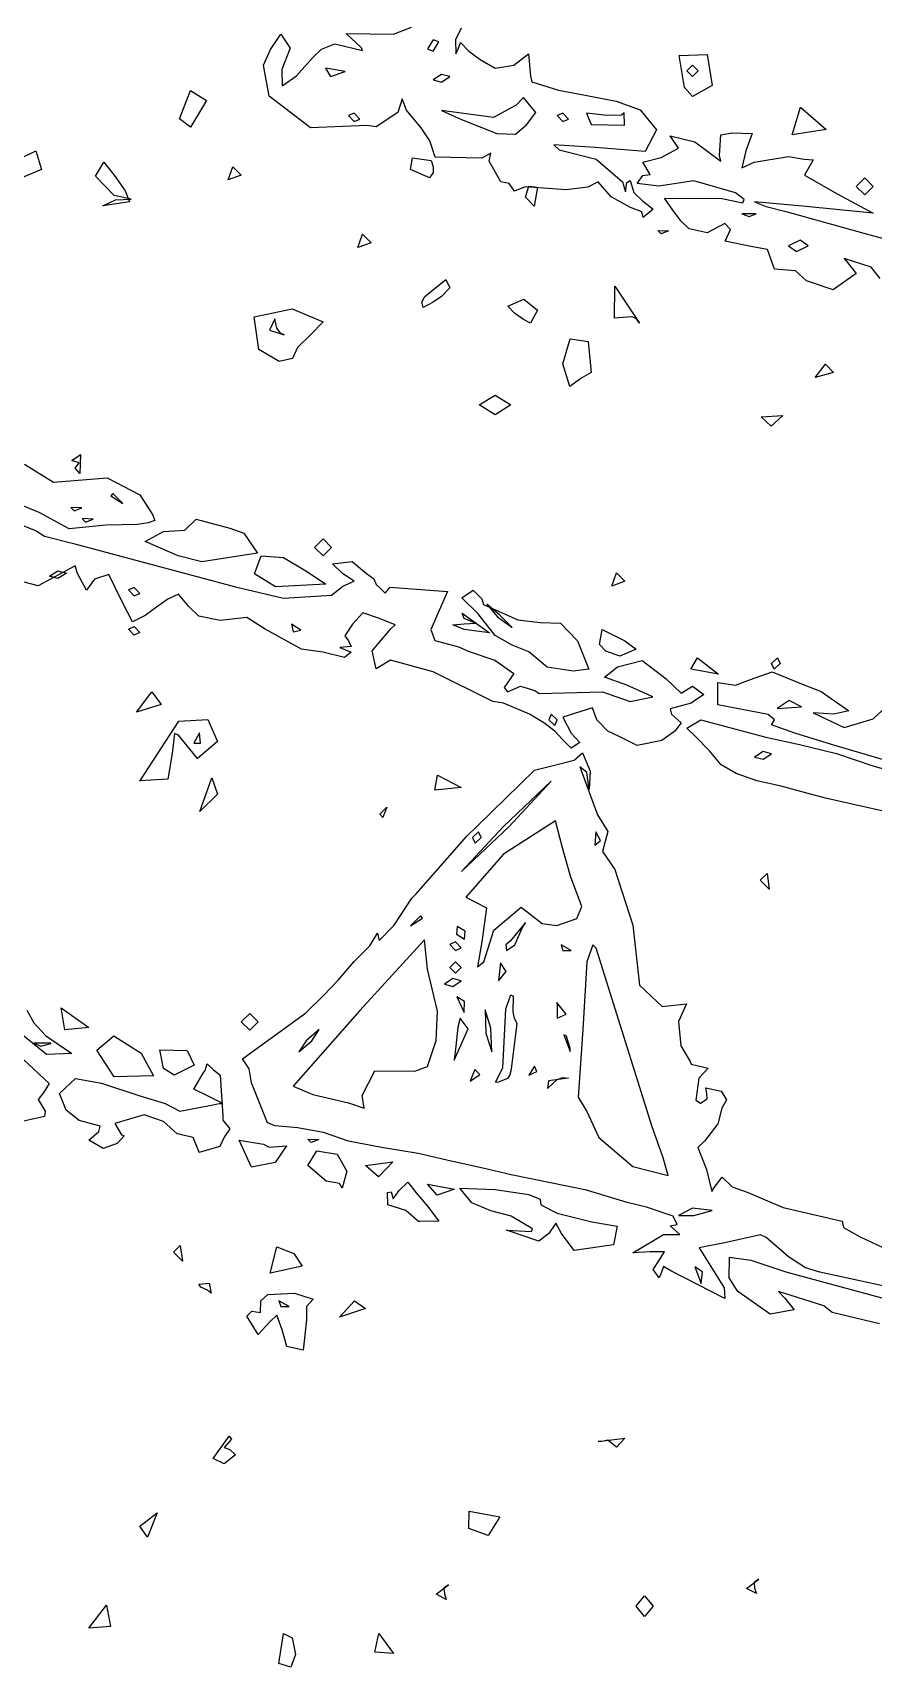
# Model space of a CAD drawing. Extents: x 0.2 to 67.3, y 0 to 43.3.
# Drawn here: x 36.41 to 41.3, y 12.11 to 21.62 of the extents above; entities that cross this region are included whole.
import ezdxf

# ---------------------------------------------------------------- set-up
doc = ezdxf.new("R2010")
doc.units = 0

msp = doc.modelspace()

# ---------------------------------------------------------------- linework, layer by layer
at = {"layer": 'Image'}
for p, q in [((37.79506, 21.518678), (37.854328, 21.608713)), ((37.854328, 21.608713), (37.909185, 21.52688)), ((38.324128, 21.529976), (38.234942, 21.613002)), ((38.234942, 21.613002), (38.510839, 21.608769)), ((38.510839, 21.608769), (38.615275, 21.649779)), ((38.904499, 21.643535), (38.871696, 21.575987)), ((37.754055, 21.428482), (37.79506, 21.518678)), ((37.909185, 21.52688), (37.861467, 21.403532)), ((38.042725, 21.475419), (38.092245, 21.520927)), ((38.092245, 21.520927), (38.169371, 21.552413)), ((38.169371, 21.552413), (38.330425, 21.514101)), ((38.330425, 21.514101), (38.324128, 21.529976)), ((38.740365, 21.57596), (38.707559, 21.522885)), ((38.707559, 21.522885), (38.740365, 21.51045)), ((38.773168, 21.563525), (38.740365, 21.57596)), ((38.740365, 21.51045), (38.773168, 21.563525)), ((38.773168, 21.563525), (38.773168, 21.563525)), ((38.871696, 21.575987), (38.873548, 21.493966)), ((38.873548, 21.493966), (38.88802, 21.526775)), ((38.88802, 21.526775), (38.898974, 21.559583)), ((38.898974, 21.559583), (38.949086, 21.51037)), ((38.949086, 21.51037), (39.014189, 21.461158)), ((39.209169, 21.428376), (39.295005, 21.493966)), ((39.295005, 21.493966), (39.306276, 21.365379)), ((40.170912, 21.484785), (40.334639, 21.490351)), ((40.202381, 21.297699), (40.170912, 21.484785)), ((40.334639, 21.490351), (40.362933, 21.310319)), ((37.787327, 21.249101), (37.754055, 21.428482)), ((37.861467, 21.403532), (37.862261, 21.308494)), ((37.945436, 21.366226), (38.042725, 21.475419)), ((38.22977, 21.392208), (38.115459, 21.410199)), ((38.115459, 21.410199), (38.143928, 21.362945)), ((38.143928, 21.362945), (38.22977, 21.392313)), ((38.22977, 21.392313), (38.22977, 21.392208)), ((39.014189, 21.461158), (39.101248, 21.411972)), ((39.101248, 21.411972), (39.209169, 21.428376)), ((40.249377, 21.428932), (40.216574, 21.396123)), ((40.216574, 21.396123), (40.249377, 21.363315)), ((40.28218, 21.396123), (40.249377, 21.428932)), ((40.249377, 21.363315), (40.28218, 21.396123)), ((40.28218, 21.396123), (40.28218, 21.396123)), ((37.862261, 21.308494), (37.945436, 21.366226)), ((38.789572, 21.374772), (38.740365, 21.342995)), ((38.740365, 21.342995), (38.789572, 21.330031)), ((38.838779, 21.361807), (38.789572, 21.374772)), ((38.789572, 21.330031), (38.838779, 21.361807)), ((38.838779, 21.361807), (38.838779, 21.361807)), ((39.306276, 21.365379), (39.314478, 21.330745)), ((39.314478, 21.330745), (39.468857, 21.283226)), ((40.249377, 21.245761), (40.202381, 21.297699)), ((40.362933, 21.310319), (40.249377, 21.245761)), ((37.265463, 21.115507), (37.329764, 21.281109)), ((37.329764, 21.281109), (37.422239, 21.222134)), ((37.422239, 21.222134), (37.329764, 21.067882)), ((38.027964, 21.063172), (37.787327, 21.249101)), ((38.561424, 21.231791), (38.534781, 21.153633)), ((38.585766, 21.165857), (38.561424, 21.231791)), ((39.266141, 21.240893), (39.223911, 21.19504)), ((39.338259, 21.152839), (39.266141, 21.240893)), ((39.468857, 21.283226), (39.624561, 21.254439)), ((39.624561, 21.254439), (39.804523, 21.218297)), ((39.804523, 21.218297), (39.944061, 21.169164)), ((40.249377, 21.245761), (40.249377, 21.245761)), ((37.329764, 21.067882), (37.265463, 21.115507)), ((37.265463, 21.115507), (37.265463, 21.115507)), ((38.281099, 21.149611), (38.248296, 21.135059)), ((38.248296, 21.135059), (38.281099, 21.10032)), ((38.313902, 21.114872), (38.281099, 21.149611)), ((38.281099, 21.10032), (38.313902, 21.114872)), ((38.313902, 21.114872), (38.313902, 21.114872)), ((38.534781, 21.153633), (38.409046, 21.069522)), ((38.672126, 21.063781), (38.585766, 21.165857)), ((39.092596, 21.124979), (38.78863, 21.164481)), ((38.78863, 21.164481), (38.904769, 21.11294)), ((38.904769, 21.11294), (39.111342, 21.031369)), ((39.223911, 21.19504), (39.092596, 21.124979)), ((39.284104, 21.08201), (39.338259, 21.152839)), ((39.494871, 21.149611), (39.462065, 21.135059)), ((39.462065, 21.135059), (39.494871, 21.10032)), ((39.527676, 21.114872), (39.494871, 21.149611)), ((39.494871, 21.10032), (39.527676, 21.114872)), ((39.527676, 21.114872), (39.527676, 21.114872)), ((39.752582, 21.135615), (39.631721, 21.149638)), ((39.631721, 21.149638), (39.658888, 21.082645)), ((39.83618, 21.138261), (39.752582, 21.135615)), ((39.85224, 21.151755), (39.83618, 21.138261)), ((39.853299, 21.081084), (39.85224, 21.151755)), ((39.944061, 21.169164), (40.039462, 21.053012)), ((40.828927, 21.024067), (40.876322, 21.183769)), ((40.876322, 21.183769), (41.025801, 21.053938)), ((38.35728, 21.077195), (38.027964, 21.063172)), ((38.409046, 21.069522), (38.35728, 21.077195)), ((38.721735, 20.988189), (38.672126, 21.063781)), ((39.111342, 21.031369), (39.220588, 21.026607)), ((39.220588, 21.02658), (39.284104, 21.08201)), ((39.220588, 21.026607), (39.220588, 21.02658)), ((39.658888, 21.082645), (39.853293, 21.08)), ((39.853293, 21.08), (39.853299, 21.081084)), ((40.039462, 21.053012), (39.973006, 20.926317)), ((40.167073, 20.945988), (40.118056, 21.017426)), ((40.118056, 21.017426), (40.262161, 20.983242)), ((40.405097, 20.903867), (40.413299, 21.022956)), ((40.413299, 21.022956), (40.478905, 21.035391)), ((40.478905, 21.035391), (40.594999, 21.030364)), ((40.594999, 21.030364), (40.558346, 20.931172)), ((41.025801, 21.053938), (40.828927, 21.024067)), ((40.828927, 21.024067), (40.828927, 21.024067)), ((36.253131, 20.842616), (36.43151, 20.929981)), ((36.43151, 20.929981), (36.462929, 20.821681)), ((38.752112, 20.893416), (38.721735, 20.988189)), ((39.075361, 20.915773), (39.023683, 20.887066)), ((39.067133, 20.870053), (39.075361, 20.915773)), ((39.682418, 20.949719), (39.442647, 20.964271)), ((39.442647, 20.964271), (39.472799, 20.93641)), ((39.472799, 20.93641), (39.687717, 20.882277)), ((39.973006, 20.926317), (39.682418, 20.949719)), ((40.066735, 20.891537), (40.167073, 20.945988)), ((40.262161, 20.983242), (40.413299, 20.869947)), ((40.558346, 20.931172), (40.535698, 20.831318)), ((36.462929, 20.821681), (36.344375, 20.772157)), ((36.777833, 20.783799), (36.827038, 20.865211)), ((36.827038, 20.865211), (36.886902, 20.788509)), ((37.548463, 20.76123), (37.5758, 20.837774)), ((37.5758, 20.837774), (37.625007, 20.788561)), ((38.609467, 20.82092), (38.619866, 20.889288)), ((38.609467, 20.820867), (38.609467, 20.82092)), ((38.719777, 20.772554), (38.609467, 20.820867)), ((38.619866, 20.889288), (38.730175, 20.874207)), ((38.730175, 20.874207), (38.740362, 20.838171)), ((38.740362, 20.838171), (38.740362, 20.80486)), ((39.023683, 20.887066), (38.752112, 20.893416)), ((39.134464, 20.749244), (39.067133, 20.870053)), ((39.687717, 20.882277), (39.841157, 20.750409)), ((39.960722, 20.864761), (40.066735, 20.891537)), ((40.00324, 20.792477), (39.960722, 20.864761)), ((40.413299, 20.869947), (40.405097, 20.903867)), ((40.535698, 20.831318), (40.608249, 20.864894)), ((40.608249, 20.864894), (40.806962, 20.897649)), ((40.806962, 20.897649), (40.897174, 20.882303)), ((40.897174, 20.882303), (40.949659, 20.877541)), ((40.949659, 20.877541), (40.900452, 20.789514)), ((36.886902, 20.669975), (36.777833, 20.783799)), ((36.886902, 20.788509), (36.949873, 20.697757)), ((37.625007, 20.788561), (37.548463, 20.76123)), ((37.548463, 20.76123), (37.548463, 20.76123)), ((38.740362, 20.80486), (38.719777, 20.772554)), ((39.183462, 20.739984), (39.134464, 20.749244)), ((39.213505, 20.695905), (39.183462, 20.739984)), ((39.27813, 20.660397), (39.298053, 20.724982)), ((39.298053, 20.724982), (39.34726, 20.718897)), ((39.700311, 20.749033), (39.639558, 20.718923)), ((39.776027, 20.663017), (39.700311, 20.749033)), ((39.841157, 20.750409), (39.858355, 20.691962)), ((39.858355, 20.691962), (39.867642, 20.746916)), ((39.867642, 20.746916), (39.885739, 20.757764)), ((39.885739, 20.757764), (39.908229, 20.687067)), ((39.927051, 20.740143), (39.960166, 20.787186)), ((40.052448, 20.725062), (39.927051, 20.740143)), ((39.960166, 20.787186), (40.00324, 20.792477)), ((40.257476, 20.756124), (40.052448, 20.725062)), ((40.498553, 20.686776), (40.257476, 20.756124)), ((40.900452, 20.789514), (41.094, 20.677807)), ((41.200711, 20.723395), (41.249918, 20.772607)), ((41.249918, 20.772607), (41.299126, 20.723395)), ((36.974797, 20.634124), (36.819479, 20.61137)), ((36.819489, 20.611317), (36.893168, 20.645105)), ((36.985317, 20.649073), (36.886902, 20.669975)), ((36.893168, 20.645105), (36.985317, 20.649073)), ((36.949873, 20.697757), (36.974797, 20.634124)), ((39.275886, 20.719982), (39.213505, 20.695905)), ((39.513611, 20.703048), (39.275886, 20.719982)), ((39.327337, 20.608619), (39.27813, 20.660503)), ((39.27813, 20.660503), (39.27813, 20.660397)), ((39.34726, 20.718897), (39.327337, 20.608619)), ((39.639558, 20.718923), (39.513611, 20.703048)), ((39.888525, 20.600311), (39.776027, 20.663017)), ((39.908229, 20.687067), (39.9552, 20.641189)), ((39.9552, 20.641189), (40.019779, 20.591976)), ((40.13446, 20.58605), (40.085253, 20.655185)), ((40.085253, 20.655185), (40.418699, 20.652539)), ((40.418699, 20.652539), (40.540635, 20.627933)), ((40.548308, 20.647512), (40.498553, 20.686776)), ((40.540635, 20.627933), (40.548308, 20.647512)), ((40.888972, 20.608195), (40.610133, 20.633066)), ((40.610133, 20.633066), (40.676186, 20.605946)), ((41.094, 20.677807), (41.29903, 20.568005)), ((41.249918, 20.674209), (41.200711, 20.723395)), ((41.200711, 20.723395), (41.200711, 20.723395)), ((41.299126, 20.723395), (41.249918, 20.674209)), ((36.819479, 20.61137), (36.819489, 20.611317)), ((39.954136, 20.576234), (39.888525, 20.600311)), ((39.954166, 20.576287), (39.954136, 20.576234)), ((39.962368, 20.543267), (39.954166, 20.576287)), ((40.019779, 20.591976), (39.962368, 20.543267)), ((40.183667, 20.521491), (40.13446, 20.58605)), ((40.618428, 20.563825), (40.536417, 20.563825)), ((40.536417, 20.563825), (40.577423, 20.547421)), ((40.577423, 20.547421), (40.618428, 20.563825)), ((40.618428, 20.563825), (40.618428, 20.563825)), ((40.676186, 20.605946), (40.799204, 20.576181)), ((40.799204, 20.576181), (41.279835, 20.441931)), ((41.29903, 20.568005), (40.888972, 20.608195)), ((38.302969, 20.368218), (38.330306, 20.444762)), ((38.330306, 20.444762), (38.379513, 20.39555)), ((40.046399, 20.466934), (40.109275, 20.464289)), ((40.046402, 20.466934), (40.046399, 20.466934)), ((40.066219, 20.447091), (40.046402, 20.466934)), ((40.109275, 20.464289), (40.066219, 20.447091)), ((40.230192, 20.475798), (40.183667, 20.521491)), ((40.333988, 20.453838), (40.230192, 20.475798)), ((40.367539, 20.470242), (40.333988, 20.453838)), ((40.435969, 20.507627), (40.367539, 20.470242)), ((40.47002, 20.472808), (40.435969, 20.507627)), ((40.438134, 20.405621), (40.47002, 20.472808)), ((41.279835, 20.441931), (41.382684, 20.414256)), ((38.379513, 20.39555), (38.302969, 20.368218)), ((38.302969, 20.368218), (38.302969, 20.368218)), ((40.587461, 20.374807), (40.438134, 20.405621)), ((40.683938, 20.355757), (40.587461, 20.374807)), ((40.724943, 20.241351), (40.683938, 20.355757)), ((40.8746, 20.410896), (40.807057, 20.378087)), ((40.807057, 20.378087), (40.854327, 20.345279)), ((40.854327, 20.345279), (40.92187, 20.378087)), ((40.92187, 20.378087), (40.8746, 20.410896)), ((40.92187, 20.378087), (40.92187, 20.378087)), ((41.286711, 20.253045), (41.130422, 20.304824)), ((41.130422, 20.304824), (41.143202, 20.291331)), ((41.143202, 20.291331), (41.200611, 20.216295)), ((41.34002, 20.187773), (41.286711, 20.253045)), ((38.693092, 20.083395), (38.814178, 20.181264)), ((38.814178, 20.181264), (38.838784, 20.13311)), ((40.847961, 20.233149), (40.724943, 20.241351)), ((40.911763, 20.174491), (40.847961, 20.233149)), ((41.067584, 20.120939), (40.911763, 20.174491)), ((41.200611, 20.216295), (41.067584, 20.120939)), ((38.674756, 20.051089), (38.693092, 20.083395)), ((38.789577, 20.083898), (38.74037, 20.051089)), ((38.838784, 20.13311), (38.789577, 20.083898)), ((39.175024, 20.02643), (39.267972, 20.067441)), ((39.267972, 20.067441), (39.347249, 20.004576)), ((39.796006, 19.956501), (39.796535, 20.1429)), ((39.796535, 20.1429), (39.940272, 19.927661)), ((37.699813, 19.964756), (37.921245, 20.012037)), ((37.727372, 19.774653), (37.699813, 19.964756)), ((37.921245, 20.012037), (38.100674, 19.93626)), ((38.674759, 20.051089), (38.674756, 20.051089)), ((38.682961, 20.018784), (38.674759, 20.051089)), ((38.74037, 20.051089), (38.682961, 20.018784)), ((39.213299, 19.985446), (39.175024, 20.02643)), ((39.265239, 19.949886), (39.213299, 19.985446)), ((39.347249, 20.004576), (39.306244, 19.928032)), ((39.896352, 19.964835), (39.796133, 19.956369)), ((39.920958, 19.95531), (39.896352, 19.964835)), ((37.820835, 19.95277), (37.789059, 19.887154)), ((37.789059, 19.887154), (37.874204, 19.859425)), ((37.831657, 19.898187), (37.820835, 19.95277)), ((37.854146, 19.870432), (37.831657, 19.898187)), ((37.874175, 19.85932), (37.854146, 19.870432)), ((38.100674, 19.93626), (38.026864, 19.860166)), ((39.306244, 19.928032), (39.265239, 19.949992)), ((39.265239, 19.949992), (39.265239, 19.949886)), ((39.796133, 19.956369), (39.796006, 19.956501)), ((39.940272, 19.927661), (39.920958, 19.95531)), ((37.727372, 19.774547), (37.727372, 19.774653)), ((37.84487, 19.704512), (37.727372, 19.774547)), ((37.874204, 19.859425), (37.874175, 19.85932)), ((37.953053, 19.786348), (37.922933, 19.723033)), ((38.026864, 19.860166), (37.953053, 19.786348)), ((39.494871, 19.691362), (39.53717, 19.836744)), ((39.53717, 19.836744), (39.642907, 19.821193)), ((39.642907, 19.821193), (39.658677, 19.64125)), ((37.922933, 19.723033), (37.84487, 19.704512)), ((39.494884, 19.691362), (39.494871, 19.691362)), ((39.535131, 19.560036), (39.494884, 19.691362)), ((40.961036, 19.61286), (41.022221, 19.690304)), ((41.022221, 19.690304), (41.069491, 19.641091)), ((39.605958, 19.6104), (39.535131, 19.560036)), ((39.658677, 19.64125), (39.605958, 19.6104)), ((41.069491, 19.641091), (40.961036, 19.61286)), ((40.961036, 19.61286), (40.961036, 19.61286)), ((39.009046, 19.45247), (39.101213, 19.509885)), ((39.101213, 19.509885), (39.193384, 19.45247)), ((39.101213, 19.395056), (39.009046, 19.45247)), ((39.009046, 19.45247), (39.009046, 19.45247)), ((39.193384, 19.45247), (39.101213, 19.395056)), ((40.648828, 19.383493), (40.774251, 19.39196)), ((40.706237, 19.329254), (40.648828, 19.383573)), ((40.648828, 19.383573), (40.648828, 19.383493)), ((40.774251, 19.39196), (40.706237, 19.329254)), ((36.364303, 19.108036), (36.533918, 19.004015)), ((36.640869, 19.12997), (36.690077, 19.16471)), ((36.681877, 19.115947), (36.640869, 19.12997)), ((36.659202, 19.08507), (36.681877, 19.115947)), ((36.690077, 19.16471), (36.687404, 19.0534)), ((36.533918, 19.004015), (36.844929, 19.028502)), ((36.659216, 19.085123), (36.659202, 19.08507)), ((36.687404, 19.0534), (36.659216, 19.085123)), ((36.844929, 19.028502), (37.034527, 18.929522)), ((36.8787, 18.936983), (36.866318, 18.924548)), ((36.866318, 18.924548), (36.936112, 18.879516)), ((36.93611, 18.879569), (36.8787, 18.936983)), ((37.034527, 18.929522), (37.108335, 18.814666)), ((36.449835, 18.826123), (36.318618, 18.881077)), ((36.624476, 18.731217), (36.449835, 18.826123)), ((36.697593, 18.854142), (36.634715, 18.856788)), ((36.634715, 18.856788), (36.654532, 18.836944)), ((36.654532, 18.836944), (36.697588, 18.854142)), ((36.697588, 18.854142), (36.697593, 18.854142)), ((36.936112, 18.879516), (36.93611, 18.879569)), ((36.32184, 18.764502), (36.431894, 18.720052)), ((36.838314, 18.753971), (36.624476, 18.731217)), ((36.763202, 18.788526), (36.700326, 18.791171)), ((36.700326, 18.791171), (36.720144, 18.771328)), ((36.720144, 18.771328), (36.763199, 18.788526)), ((36.763199, 18.788526), (36.763202, 18.788526)), ((37.022649, 18.757675), (36.838314, 18.753971)), ((37.083974, 18.7672), (37.022649, 18.757675)), ((37.123045, 18.779636), (37.083974, 18.7672)), ((37.108335, 18.814666), (37.123045, 18.779636)), ((37.296961, 18.723306), (37.36257, 18.788208)), ((37.36257, 18.788208), (37.559398, 18.7368)), ((37.559398, 18.7368), (37.639472, 18.706214)), ((36.431894, 18.720052), (36.481834, 18.689572)), ((36.481834, 18.689572), (36.650622, 18.646101)), ((36.650622, 18.646101), (37.592212, 18.395593)), ((37.06733, 18.65851), (37.173943, 18.717221)), ((37.258639, 18.574425), (37.06733, 18.65851)), ((37.173943, 18.717221), (37.296961, 18.723306)), ((37.639472, 18.706214), (37.719101, 18.590644)), ((38.051467, 18.624246), (38.100674, 18.673459)), ((38.100674, 18.673459), (38.149881, 18.624246)), ((37.395375, 18.540929), (37.258639, 18.574425)), ((37.719101, 18.590644), (37.395375, 18.540982)), ((37.395375, 18.540982), (37.395375, 18.540929)), ((37.70237, 18.471109), (37.74154, 18.575774)), ((37.74154, 18.575774), (37.871463, 18.56572)), ((37.871463, 18.56572), (38.010462, 18.481609)), ((38.100674, 18.57506), (38.051467, 18.624246)), ((38.051467, 18.624246), (38.051467, 18.624246)), ((38.149881, 18.624246), (38.100674, 18.57506)), ((38.155686, 18.527858), (38.270701, 18.542146)), ((38.270701, 18.542146), (38.352483, 18.47309)), ((36.659623, 18.517143), (36.44403, 18.400091)), ((36.509649, 18.455918), (36.558857, 18.487695)), ((36.558857, 18.442954), (36.509649, 18.455918)), ((36.509649, 18.455918), (36.509649, 18.455918)), ((36.558857, 18.487695), (36.608064, 18.47473)), ((36.608064, 18.47473), (36.558857, 18.442954)), ((36.672217, 18.472481), (36.659623, 18.517143)), ((36.724811, 18.374982), (36.672217, 18.472481)), ((36.854816, 18.467084), (36.772081, 18.439885)), ((36.928627, 18.315901), (36.854816, 18.467084)), ((37.823291, 18.395514), (37.70237, 18.471109)), ((38.010462, 18.481609), (38.117076, 18.410013)), ((38.213096, 18.473169), (38.155686, 18.527858)), ((38.281109, 18.427026), (38.213096, 18.473169)), ((38.352483, 18.47309), (38.395928, 18.440282)), ((39.779178, 18.399403), (39.806515, 18.475947)), ((39.806515, 18.475947), (39.855722, 18.426735)), ((36.44403, 18.400091), (36.318734, 18.432714)), ((36.772081, 18.439885), (36.724811, 18.374982)), ((37.001718, 18.39136), (36.968915, 18.376808)), ((36.968915, 18.376808), (37.001718, 18.342068)), ((37.034524, 18.35662), (37.001718, 18.39136)), ((37.001718, 18.342068), (37.034524, 18.35662)), ((37.034524, 18.35662), (37.034524, 18.35662)), ((37.260046, 18.352757), (37.198542, 18.322701)), ((37.317456, 18.282008), (37.260046, 18.352757)), ((37.592212, 18.395593), (37.871051, 18.329368)), ((38.117076, 18.410013), (37.823291, 18.395461)), ((37.823291, 18.395461), (37.823291, 18.395514)), ((38.149892, 18.345772), (38.215501, 18.398054)), ((38.215501, 18.398054), (38.281109, 18.427026)), ((38.395928, 18.440282), (38.4104, 18.407473)), ((38.4104, 18.407473), (38.436938, 18.382867)), ((38.436938, 18.382867), (38.461544, 18.358261)), ((38.461544, 18.358261), (38.490876, 18.392762)), ((38.490876, 18.392762), (38.823518, 18.368156)), ((38.823518, 18.368156), (38.727972, 18.145854)), ((38.90801, 18.331082), (38.973507, 18.375723)), ((38.973507, 18.375723), (39.023087, 18.324817)), ((39.855722, 18.426735), (39.779178, 18.399403)), ((39.779178, 18.399403), (39.779178, 18.399403)), ((36.993514, 18.190489), (36.928627, 18.315901)), ((37.13293, 18.276558), (37.067324, 18.227557)), ((37.198542, 18.322701), (37.13293, 18.276558)), ((37.378966, 18.223853), (37.317456, 18.282008)), ((37.871051, 18.329368), (38.149892, 18.345772)), ((39.003008, 18.237823), (38.90801, 18.331082)), ((39.023087, 18.324817), (39.033512, 18.292433)), ((39.033512, 18.292433), (39.232423, 18.203374)), ((39.125817, 18.231208), (39.052006, 18.293703)), ((39.052006, 18.293703), (39.114501, 18.219884)), ((36.968915, 18.148685), (37.001718, 18.163237)), ((37.067324, 18.227557), (36.993514, 18.190489)), ((37.001718, 18.163237), (37.034524, 18.128497)), ((37.501984, 18.199246), (37.378966, 18.223853)), ((37.657807, 18.215651), (37.501984, 18.199246)), ((37.764421, 18.149267), (37.657807, 18.215651)), ((37.970806, 18.143155), (37.917019, 18.178133)), ((37.917019, 18.178133), (37.927153, 18.132254)), ((38.271595, 18.178239), (38.227518, 18.109368)), ((38.331441, 18.243855), (38.271595, 18.178239)), ((38.42872, 18.211047), (38.331441, 18.243855)), ((38.520869, 18.174376), (38.42872, 18.211047)), ((38.494329, 18.149505), (38.520869, 18.174376)), ((38.85518, 18.174243), (38.920789, 18.178741)), ((38.920789, 18.146039), (38.85518, 18.174243)), ((38.920789, 18.211444), (38.910232, 18.24195)), ((38.910232, 18.24195), (39.068397, 18.127095)), ((38.9864, 18.183239), (38.920789, 18.211444)), ((38.920789, 18.178741), (38.9864, 18.183239)), ((39.101213, 18.111087), (39.003008, 18.237823)), ((39.114501, 18.219884), (39.199628, 18.157389)), ((39.199628, 18.157389), (39.125817, 18.231208)), ((39.199628, 18.157389), (39.199628, 18.157389)), ((39.232423, 18.203374), (39.362862, 18.187764)), ((39.362862, 18.187764), (39.480893, 18.182736)), ((39.480893, 18.182736), (39.579183, 18.080502)), ((37.001718, 18.113945), (36.968915, 18.148711)), ((36.968915, 18.148711), (36.968915, 18.148685)), ((37.034524, 18.128497), (37.001718, 18.113945)), ((37.975093, 18.031898), (37.764421, 18.149267)), ((37.927153, 18.132254), (37.970804, 18.143102)), ((37.970804, 18.143102), (37.970806, 18.143155)), ((38.227518, 18.109368), (38.248288, 18.07984)), ((38.248288, 18.07984), (38.264692, 18.047984)), ((38.385638, 18.022187), (38.494329, 18.149505)), ((38.727972, 18.145854), (38.750726, 18.082883)), ((38.750726, 18.082883), (38.888208, 18.046688)), ((38.920776, 18.14588), (38.920789, 18.146039)), ((39.068397, 18.127095), (38.920776, 18.14588)), ((39.199628, 18.054678), (39.101213, 18.111087)), ((39.579183, 18.080502), (39.645164, 17.916487)), ((39.707913, 18.059705), (39.724502, 18.146171)), ((39.724502, 18.146171), (39.790108, 18.113363)), ((39.790108, 18.113363), (39.855719, 18.080581)), ((39.855719, 18.080581), (39.921328, 18.032691)), ((38.100047, 18.015229), (37.975093, 18.031898)), ((38.225624, 17.983717), (38.100047, 18.015229)), ((38.264692, 18.047984), (38.199083, 18.042428)), ((38.199083, 18.042428), (38.264692, 18.014224)), ((38.264692, 18.014224), (38.225624, 17.983717)), ((38.41048, 17.918358), (38.385638, 18.022187)), ((38.492001, 17.967286), (38.41048, 17.918358)), ((38.740034, 17.900188), (38.492001, 17.967286)), ((38.888208, 18.046688), (38.950954, 18.018192)), ((38.950954, 18.018192), (39.099404, 17.968768)), ((39.099404, 17.968768), (39.209137, 17.890663)), ((39.298042, 18.01597), (39.199628, 18.054678)), ((39.404658, 17.927996), (39.298042, 18.01597)), ((39.743912, 18.019727), (39.707913, 18.059705)), ((39.82611, 17.991681), (39.743909, 18.019727)), ((39.743909, 18.019727), (39.743912, 18.019727)), ((39.921328, 18.032691), (39.82611, 17.991681)), ((40.239873, 17.916619), (40.277052, 17.981706)), ((40.277052, 17.981706), (40.399263, 17.887462)), ((40.708642, 17.949295), (40.743382, 17.982103)), ((40.743382, 17.982103), (40.757855, 17.949295)), ((39.087254, 17.727363), (38.740034, 17.900188)), ((39.209137, 17.890663), (39.152839, 17.809357)), ((39.554949, 17.904845), (39.404648, 17.928128)), ((39.404648, 17.928128), (39.404658, 17.927996)), ((39.645164, 17.916487), (39.554949, 17.904845)), ((39.737734, 17.869996), (39.813317, 17.929689)), ((39.813317, 17.929689), (39.956809, 17.966863)), ((39.956809, 17.966863), (40.096228, 17.859072)), ((40.399263, 17.887462), (40.239873, 17.916619)), ((40.239873, 17.916619), (40.239873, 17.916619)), ((40.585971, 17.855394), (40.712069, 17.900664)), ((40.723115, 17.916487), (40.708642, 17.949295)), ((40.708642, 17.949295), (40.708642, 17.949295)), ((40.712069, 17.900664), (40.882511, 17.83137)), ((40.757855, 17.949295), (40.723115, 17.916487)), ((37.015117, 17.66553), (37.10435, 17.784354)), ((37.10435, 17.784354), (37.159822, 17.710879)), ((39.152839, 17.809357), (39.173106, 17.784751)), ((39.173106, 17.784751), (39.248851, 17.817056)), ((39.248851, 17.817056), (39.331366, 17.79245)), ((39.331366, 17.79245), (39.356872, 17.774458)), ((39.356872, 17.774458), (39.724534, 17.78319)), ((39.724534, 17.78319), (39.887022, 17.728209)), ((39.86639, 17.823459), (39.737734, 17.869996)), ((40.018144, 17.754668), (39.86639, 17.823459)), ((40.096228, 17.859072), (40.183797, 17.776628)), ((40.183797, 17.776628), (40.249406, 17.817241)), ((40.249406, 17.817241), (40.315017, 17.768029)), ((40.396412, 17.708332), (40.395868, 17.838831)), ((40.395868, 17.838831), (40.499715, 17.822692)), ((40.499715, 17.822692), (40.585971, 17.855394)), ((40.882511, 17.83137), (40.997329, 17.785544)), ((40.997329, 17.785544), (41.156788, 17.673123)), ((37.159822, 17.710879), (37.015117, 17.66553)), ((39.149619, 17.717573), (39.087254, 17.727363)), ((39.301754, 17.653279), (39.149619, 17.717573)), ((39.667122, 17.690215), (39.4949, 17.635843)), ((39.691728, 17.620418), (39.667122, 17.690215)), ((39.887022, 17.728209), (40.018144, 17.754668)), ((40.241206, 17.718314), (40.118188, 17.686008)), ((40.118188, 17.686008), (40.126391, 17.653729)), ((40.315017, 17.768029), (40.241206, 17.718314)), ((40.688153, 17.652565), (40.396412, 17.708332)), ((40.811512, 17.733977), (40.741435, 17.686696)), ((40.741435, 17.686696), (40.881812, 17.695957)), ((40.881812, 17.696062), (40.811512, 17.733977)), ((40.881812, 17.695957), (40.881812, 17.696062)), ((37.015117, 17.66553), (37.015117, 17.66553)), ((37.034524, 17.265348), (37.261584, 17.613962)), ((37.261584, 17.613962), (37.430448, 17.622836)), ((37.430448, 17.622836), (37.487553, 17.494926)), ((39.384595, 17.604067), (39.301754, 17.653279)), ((39.449174, 17.554855), (39.384595, 17.604067)), ((39.427325, 17.653279), (39.412853, 17.620471)), ((39.412853, 17.620471), (39.447595, 17.587663)), ((39.462065, 17.620471), (39.427325, 17.653279)), ((39.447595, 17.587663), (39.462068, 17.620471)), ((39.462068, 17.620471), (39.462065, 17.620471)), ((39.4949, 17.635843), (39.544107, 17.542948)), ((39.75734, 17.554802), (39.691728, 17.620418)), ((40.126391, 17.653729), (40.1838, 17.604014)), ((40.1838, 17.604014), (40.146412, 17.554802)), ((40.216587, 17.57274), (40.298126, 17.621953)), ((40.298126, 17.621953), (40.67585, 17.520961)), ((40.72506, 17.622059), (40.688153, 17.652565)), ((40.708656, 17.591341), (40.72506, 17.622059)), ((40.842926, 17.544456), (40.708656, 17.591341)), ((41.069563, 17.654867), (40.950045, 17.660952)), ((40.950045, 17.660952), (41.129679, 17.575651)), ((41.156788, 17.673123), (41.069563, 17.654867)), ((41.129679, 17.575651), (41.299141, 17.626953)), ((41.299141, 17.626953), (41.351031, 17.674922)), ((37.237642, 17.542155), (37.224201, 17.4246)), ((37.261084, 17.532365), (37.237642, 17.542155)), ((37.370772, 17.396634), (37.261084, 17.532365)), ((37.38239, 17.545647), (37.348888, 17.484528)), ((37.487553, 17.494926), (37.370772, 17.396634)), ((37.388393, 17.484528), (37.382387, 17.545806)), ((37.382387, 17.545806), (37.38239, 17.545647)), ((39.494871, 17.505642), (39.449174, 17.554855)), ((39.4949, 17.505589), (39.494871, 17.505642)), ((39.544107, 17.456377), (39.4949, 17.505589)), ((39.544107, 17.542948), (39.593311, 17.490217)), ((39.822948, 17.524613), (39.75734, 17.554802)), ((39.927167, 17.471511), (39.822948, 17.524613)), ((40.070201, 17.501726), (39.927167, 17.471511)), ((40.146412, 17.554802), (40.070201, 17.501726)), ((40.266606, 17.523528), (40.216587, 17.57274)), ((40.347804, 17.441534), (40.266606, 17.523528)), ((40.67585, 17.520961), (40.871679, 17.477041)), ((41.056156, 17.477067), (40.842926, 17.544456)), ((37.224201, 17.4246), (37.198325, 17.275534)), ((37.348888, 17.484528), (37.388393, 17.484528)), ((39.593311, 17.490217), (39.544107, 17.456377)), ((39.560323, 17.386818), (39.60953, 17.429442)), ((39.60953, 17.429442), (39.653822, 17.322842)), ((40.414945, 17.359513), (40.347804, 17.441534)), ((40.659425, 17.436215), (40.610218, 17.404439)), ((40.610218, 17.404439), (40.659425, 17.391475)), ((40.708632, 17.423251), (40.659425, 17.436215)), ((40.659425, 17.391475), (40.708632, 17.423251)), ((40.708632, 17.423251), (40.708632, 17.423251)), ((40.871679, 17.477041), (41.085467, 17.425844)), ((41.470917, 17.355597), (41.056156, 17.477067)), ((41.085467, 17.425844), (41.291498, 17.356311)), ((38.995814, 17.002987), (39.330692, 17.327657)), ((39.330692, 17.327657), (39.445507, 17.357608)), ((39.445507, 17.357608), (39.560323, 17.386818)), ((39.633528, 17.31464), (39.594502, 17.34848)), ((39.594502, 17.34848), (39.697036, 17.068604)), ((39.6489, 17.216215), (39.633528, 17.31464)), ((39.653822, 17.322842), (39.6489, 17.216215)), ((40.501916, 17.308501), (40.414945, 17.359513)), ((40.62259, 17.265824), (40.501916, 17.308501)), ((41.291498, 17.356311), (41.512369, 17.29215)), ((37.03455, 17.26548), (37.034524, 17.265348)), ((37.198325, 17.275534), (37.03455, 17.26548)), ((37.383374, 17.088368), (37.454915, 17.284821)), ((37.454915, 17.284821), (37.487718, 17.188936)), ((38.904377, 17.227565), (38.751371, 17.212484)), ((38.751371, 17.212484), (38.751382, 17.212352)), ((38.751382, 17.212352), (38.766595, 17.298712)), ((38.766595, 17.298712), (38.904377, 17.227565)), ((39.427698, 17.264157), (39.150397, 17.001717)), ((39.183202, 17.001717), (39.427698, 17.264157)), ((40.763909, 17.234841), (40.62259, 17.265824)), ((40.913168, 17.195498), (40.763909, 17.234841)), ((37.487718, 17.188936), (37.383374, 17.088368)), ((38.430829, 17.072229), (38.471591, 17.112683)), ((38.471591, 17.112683), (38.44918, 17.053867)), ((41.021938, 17.165335), (40.913168, 17.195498)), ((41.469186, 17.064265), (41.021938, 17.165335)), ((37.383374, 17.088368), (37.383374, 17.088368)), ((38.430818, 17.072123), (38.430829, 17.072229)), ((38.44918, 17.053867), (38.430818, 17.072123)), ((39.452347, 17.034393), (39.150384, 16.840719)), ((39.493355, 16.87694), (39.452347, 17.034393)), ((39.697036, 17.068604), (39.757141, 16.97211)), ((38.641855, 16.609341), (38.937037, 16.945388)), ((39.150397, 17.001717), (38.905904, 16.739277)), ((38.905904, 16.739277), (39.183202, 17.001717)), ((38.937037, 16.945388), (38.995814, 17.002987)), ((39.004707, 16.968935), (38.969967, 16.936127)), ((38.969967, 16.936127), (38.98444, 16.903345)), ((38.98444, 16.903345), (39.019179, 16.936127)), ((39.019179, 16.936127), (39.004707, 16.968935)), ((39.019179, 16.936127), (39.019179, 16.936127)), ((39.183202, 17.001717), (39.183202, 17.001717)), ((39.686206, 16.968909), (39.68073, 16.892365)), ((39.713543, 16.919723), (39.686206, 16.968909)), ((39.757141, 16.97211), (39.72577, 16.85625)), ((39.150384, 16.840719), (38.930393, 16.589285)), ((39.539437, 16.712925), (39.493355, 16.87694)), ((39.68073, 16.892365), (39.713533, 16.919723)), ((39.713533, 16.919723), (39.713543, 16.919723)), ((39.72577, 16.85625), (39.79627, 16.751713)), ((39.79627, 16.751713), (39.902461, 16.427625)), ((39.605453, 16.534993), (39.539437, 16.712925)), ((40.643031, 16.688292), (40.681986, 16.727239)), ((40.643036, 16.688292), (40.643031, 16.688292)), ((40.694977, 16.636355), (40.643036, 16.688292)), ((40.681986, 16.727239), (40.694977, 16.636355)), ((38.51467, 16.427837), (38.617196, 16.583676)), ((38.617196, 16.583676), (38.641855, 16.609341)), ((38.930393, 16.589285), (39.050974, 16.528266)), ((38.666533, 16.481071), (38.609123, 16.423656)), ((38.609123, 16.423656), (38.678918, 16.468662)), ((38.678915, 16.468635), (38.666533, 16.481071)), ((38.678918, 16.468662), (38.678915, 16.468635)), ((39.050974, 16.528266), (39.024564, 16.33092)), ((39.093313, 16.397463), (39.25295, 16.531656)), ((39.25295, 16.531656), (39.375067, 16.436515)), ((39.459398, 16.425138), (39.576029, 16.465169)), ((39.576029, 16.465169), (39.605453, 16.534993)), ((38.373449, 16.307108), (38.416391, 16.379577)), ((38.416391, 16.379577), (38.426392, 16.338566)), ((38.426392, 16.338566), (38.51467, 16.427837)), ((38.879744, 16.419952), (38.877019, 16.374365)), ((38.877019, 16.374365), (38.923506, 16.346134)), ((38.926231, 16.391721), (38.879744, 16.419952)), ((38.923506, 16.346134), (38.926231, 16.391721)), ((38.926231, 16.391721), (38.926231, 16.391721)), ((39.036028, 16.214292), (39.093321, 16.39741)), ((39.093321, 16.39741), (39.093313, 16.397463)), ((39.277426, 16.442971), (39.188952, 16.334333)), ((39.216095, 16.31224), (39.258984, 16.409633)), ((39.258984, 16.409633), (39.277426, 16.442971)), ((39.375067, 16.436515), (39.459398, 16.425138)), ((39.902461, 16.427625), (39.940809, 16.077873)), ((38.280953, 16.215588), (38.373449, 16.307108)), ((38.691142, 16.34235), (38.313886, 15.931135)), ((38.708551, 16.171244), (38.691142, 16.34235)), ((38.871545, 16.329227), (38.838742, 16.314675)), ((38.838742, 16.314675), (38.871545, 16.279935)), ((38.90435, 16.294487), (38.871545, 16.329227)), ((38.871545, 16.279935), (38.90435, 16.294487)), ((38.90435, 16.294487), (38.90435, 16.294487)), ((39.024564, 16.33092), (38.998291, 16.185241)), ((39.188952, 16.334333), (39.164055, 16.312108)), ((39.164055, 16.312108), (39.16678, 16.279803)), ((39.16678, 16.279803), (39.216087, 16.312108)), ((39.216087, 16.312108), (39.216095, 16.31224)), ((39.544041, 16.279935), (39.484695, 16.31224)), ((39.484695, 16.31224), (39.494828, 16.279935)), ((39.494828, 16.279935), (39.544035, 16.279935)), ((39.544035, 16.279935), (39.544041, 16.279935)), ((39.670099, 16.311791), (39.633499, 16.213392)), ((39.689096, 16.292741), (39.670099, 16.311791)), ((40.013141, 15.259888), (39.689096, 16.292741)), ((38.188563, 16.107638), (38.280953, 16.215588)), ((38.766955, 15.926637), (38.708551, 16.171244)), ((38.871545, 16.214345), (38.838742, 16.181536)), ((38.838742, 16.181536), (38.871545, 16.148728)), ((38.90435, 16.181536), (38.871545, 16.214345)), ((38.871545, 16.148728), (38.90435, 16.181536)), ((38.90435, 16.181536), (38.90435, 16.181536)), ((38.998291, 16.185241), (39.036028, 16.214292)), ((39.132932, 16.208947), (39.121025, 16.102347)), ((39.16579, 16.15693), (39.132932, 16.208947)), ((39.633499, 16.213392), (39.611486, 15.819719)), ((38.103095, 16.018712), (38.188563, 16.107638)), ((38.855143, 16.115999), (38.805936, 16.084223)), ((38.805936, 16.084223), (38.855143, 16.071258)), ((38.90435, 16.103035), (38.855143, 16.115999)), ((38.855143, 16.071258), (38.90435, 16.103035)), ((38.90435, 16.103035), (38.90435, 16.103035)), ((39.121025, 16.102347), (39.16578, 16.15693)), ((39.16578, 16.15693), (39.16579, 16.15693)), ((39.940809, 16.077873), (40.073022, 15.954842)), ((37.998159, 15.914625), (38.103095, 16.018712)), ((38.923109, 15.982888), (38.879379, 16.010378)), ((38.879379, 16.010378), (38.921937, 15.919599)), ((38.921937, 15.919599), (38.922996, 15.982888)), ((38.922996, 15.982888), (38.923109, 15.982888)), ((39.190947, 16.020538), (39.161872, 15.938517)), ((39.208542, 16.014188), (39.190947, 16.020538)), ((39.206954, 15.923965), (39.208542, 16.014188)), ((39.513682, 15.909095), (39.459176, 15.977225)), ((39.459176, 15.977225), (39.462033, 15.955)), ((36.378422, 15.932484), (36.419813, 15.858666)), ((36.599864, 15.818449), (36.577428, 15.947037)), ((36.577428, 15.947037), (36.739294, 15.83107)), ((37.625007, 15.865069), (37.674214, 15.914281)), ((37.674214, 15.914281), (37.723419, 15.865069)), ((37.704035, 15.701821), (37.998159, 15.914625)), ((38.313886, 15.931135), (37.926327, 15.491292)), ((38.757748, 15.756034), (38.766955, 15.926637)), ((38.89704, 15.885442), (38.88434, 15.833848)), ((38.945379, 15.824826), (38.89704, 15.885442)), ((39.076978, 15.827471), (39.042458, 15.935501)), ((39.042458, 15.935501), (39.04722, 15.798023)), ((39.161872, 15.938517), (39.144886, 15.596464)), ((39.214362, 15.884886), (39.206954, 15.923965)), ((39.228544, 15.855676), (39.214362, 15.884886)), ((39.462033, 15.955), (39.462033, 15.919202)), ((39.462033, 15.919202), (39.462033, 15.886394)), ((39.462033, 15.886394), (39.513675, 15.909148)), ((39.513675, 15.909148), (39.513682, 15.909095)), ((40.073022, 15.954842), (40.213799, 15.969771)), ((40.213799, 15.969771), (40.1672, 15.86655)), ((36.493235, 15.675469), (36.289133, 15.839748)), ((36.419813, 15.858666), (36.487062, 15.784847)), ((36.487062, 15.784847), (36.640856, 15.679887)), ((36.599878, 15.81837), (36.599864, 15.818449)), ((36.739294, 15.83107), (36.599878, 15.81837)), ((36.784945, 15.69981), (36.883318, 15.783475)), ((36.883318, 15.783475), (37.043525, 15.682612)), ((37.674214, 15.815856), (37.625007, 15.865069)), ((37.625007, 15.865069), (37.625007, 15.865069)), ((37.723419, 15.865069), (37.674214, 15.815856)), ((38.078023, 15.820672), (38.002247, 15.755055)), ((38.035052, 15.755055), (38.078023, 15.820672)), ((38.862803, 15.642687), (38.945363, 15.824826)), ((38.88434, 15.833848), (38.872593, 15.723358)), ((38.945363, 15.824826), (38.945379, 15.824826)), ((39.04722, 15.798023), (39.081743, 15.689994)), ((39.07698, 15.827471), (39.076978, 15.827471)), ((39.081743, 15.689994), (39.07698, 15.827471)), ((39.196193, 15.590141), (39.228544, 15.855676)), ((39.516196, 15.781778), (39.500109, 15.789451)), ((39.500109, 15.789451), (39.537791, 15.692058)), ((39.537707, 15.710552), (39.516196, 15.781778)), ((39.611486, 15.819719), (39.584617, 15.425834)), ((40.1672, 15.86655), (40.180641, 15.725184)), ((36.518476, 15.740715), (36.420062, 15.740715)), ((36.420062, 15.740715), (36.460442, 15.724311)), ((36.460442, 15.724311), (36.518476, 15.739392)), ((36.518476, 15.739392), (36.518476, 15.740715)), ((36.886892, 15.545188), (36.784945, 15.69981)), ((37.172292, 15.594136), (37.152298, 15.70237)), ((37.152298, 15.70237), (37.310669, 15.698884)), ((37.310669, 15.698884), (37.351776, 15.613083)), ((37.631915, 15.649672), (37.704035, 15.701821)), ((38.002247, 15.755055), (37.959273, 15.689465)), ((37.959273, 15.689465), (38.035052, 15.755055)), ((38.035052, 15.755055), (38.035052, 15.755055)), ((38.707546, 15.60591), (38.757748, 15.756034)), ((38.872593, 15.723358), (38.862803, 15.642687)), ((39.537791, 15.710579), (39.537707, 15.710552)), ((39.537791, 15.692058), (39.537791, 15.710579)), ((40.180641, 15.725184), (40.234555, 15.633823)), ((36.359708, 15.646153), (36.509152, 15.506215)), ((36.640856, 15.679887), (36.493235, 15.675654)), ((36.493235, 15.675654), (36.493235, 15.675469)), ((37.043525, 15.682612), (37.114499, 15.551406)), ((37.235221, 15.554766), (37.172292, 15.594136)), ((37.172292, 15.594136), (37.172292, 15.594136)), ((37.351776, 15.613083), (37.235221, 15.554766)), ((37.414907, 15.581965), (37.426231, 15.619827)), ((37.426231, 15.619827), (37.460971, 15.587018)), ((37.67096, 15.592257), (37.631915, 15.649672)), ((37.684374, 15.509972), (37.67096, 15.592257)), ((38.633735, 15.577996), (38.707546, 15.60591)), ((39.144886, 15.596464), (39.103735, 15.514073)), ((39.330467, 15.606359), (39.298037, 15.555454)), ((39.343352, 15.575509), (39.330467, 15.606359)), ((40.234555, 15.633823), (40.24027, 15.618742)), ((40.24027, 15.618742), (40.340824, 15.596252)), ((40.340824, 15.596252), (40.285468, 15.537092)), ((36.509152, 15.506215), (36.476852, 15.455627)), ((36.569234, 15.448694), (36.661404, 15.535689)), ((36.661404, 15.535689), (36.813221, 15.508384)), ((36.813221, 15.508384), (37.029883, 15.436921)), ((37.114499, 15.551406), (36.886892, 15.54532)), ((36.886892, 15.54532), (36.886892, 15.545188)), ((37.350097, 15.473777), (37.40271, 15.56609)), ((37.40271, 15.56609), (37.414907, 15.581965)), ((37.460971, 15.587018), (37.501976, 15.554157)), ((37.501976, 15.554157), (37.517586, 15.318334)), ((37.77864, 15.278435), (37.684374, 15.509972)), ((38.328808, 15.436709), (38.400825, 15.579604)), ((38.400825, 15.579604), (38.633735, 15.577996)), ((38.984167, 15.588262), (38.955878, 15.520767)), ((38.955878, 15.520767), (39.012785, 15.559158)), ((39.012785, 15.559158), (38.984167, 15.588262)), ((39.012785, 15.559158), (39.012785, 15.559158)), ((39.103735, 15.514073), (39.122944, 15.516719)), ((39.122944, 15.516719), (39.174627, 15.536298)), ((39.174627, 15.536298), (39.174683, 15.536139)), ((39.174683, 15.536139), (39.186351, 15.552279)), ((39.186351, 15.552279), (39.196193, 15.590141)), ((39.298037, 15.555454), (39.34336, 15.575562)), ((39.34336, 15.575562), (39.343352, 15.575509)), ((39.406476, 15.477058), (39.462044, 15.529604)), ((39.410868, 15.521984), (39.406476, 15.477058)), ((39.527663, 15.536801), (39.410868, 15.521984)), ((39.462044, 15.529604), (39.462052, 15.529921)), ((39.462052, 15.529921), (39.494857, 15.540769)), ((39.494857, 15.540769), (39.527663, 15.536801)), ((40.285468, 15.537092), (40.268032, 15.409933)), ((36.476852, 15.455627), (36.444549, 15.412685)), ((36.444549, 15.412685), (36.485051, 15.345163)), ((36.608053, 15.350825), (36.569234, 15.448694)), ((37.029883, 15.436921), (37.182042, 15.390036)), ((37.437367, 15.42983), (37.350097, 15.473777)), ((37.517838, 15.390195), (37.437367, 15.42983)), ((37.926327, 15.491292), (38.041143, 15.441657)), ((38.041143, 15.441657), (38.24828, 15.393158)), ((38.339117, 15.363049), (38.328798, 15.436709)), ((38.328798, 15.436709), (38.328808, 15.436709)), ((39.584617, 15.425834), (39.633824, 15.343681)), ((40.268032, 15.409933), (40.295456, 15.392735)), ((40.295456, 15.392735), (40.33403, 15.417341)), ((40.331199, 15.448985), (40.325696, 15.481873)), ((40.325696, 15.481873), (40.415908, 15.460971)), ((40.33403, 15.417341), (40.331199, 15.448985)), ((40.415908, 15.460971), (40.446031, 15.411785)), ((40.446031, 15.411785), (40.420128, 15.362573)), ((36.481029, 15.314313), (36.334691, 15.280658)), ((36.485051, 15.345163), (36.481029, 15.314313)), ((36.681864, 15.291268), (36.608053, 15.350825)), ((37.060985, 15.324658), (36.890403, 15.272773)), ((37.172292, 15.285288), (37.060985, 15.324658)), ((37.182042, 15.390036), (37.268778, 15.344978)), ((37.268778, 15.344978), (37.461476, 15.381993)), ((37.461476, 15.381993), (37.496777, 15.390195)), ((37.496777, 15.390195), (37.517838, 15.390195)), ((37.517586, 15.318334), (37.51838, 15.292141)), ((38.24828, 15.393158), (38.339117, 15.363049)), ((39.633824, 15.343681), (39.704748, 15.192684)), ((40.420128, 15.362573), (40.395522, 15.27235)), ((36.804882, 15.258988), (36.681864, 15.291268)), ((36.73927, 15.176968), (36.79668, 15.226683)), ((36.79668, 15.226683), (36.804882, 15.258988)), ((36.890403, 15.272773), (36.927897, 15.208215)), ((37.252487, 15.212898), (37.172292, 15.285288)), ((37.345888, 15.193054), (37.252487, 15.212898)), ((37.51838, 15.292141), (37.559388, 15.242452)), ((37.559388, 15.242452), (37.525145, 15.19324)), ((37.821687, 15.260179), (37.77864, 15.278435)), ((37.952833, 15.247744), (37.821687, 15.260179)), ((38.102492, 15.22155), (37.952833, 15.247744)), ((38.248455, 15.171544), (38.102492, 15.22155)), ((40.077948, 15.07341), (40.013141, 15.259888)), ((40.395522, 15.27235), (40.317684, 15.170962)), ((36.821283, 15.127755), (36.73927, 15.176968)), ((36.903293, 15.158156), (36.821283, 15.127755)), ((36.944301, 15.202659), (36.903293, 15.158156)), ((36.927897, 15.208215), (36.944301, 15.202659)), ((37.380826, 15.106059), (37.345888, 15.193054)), ((37.500539, 15.139238), (37.380823, 15.105795)), ((37.525145, 15.19324), (37.500539, 15.139238)), ((37.685197, 15.018747), (37.613135, 15.1771)), ((37.613135, 15.1771), (37.755192, 15.152494)), ((37.755192, 15.152494), (37.78694, 15.13609)), ((37.78694, 15.13609), (37.887434, 15.144292)), ((37.887434, 15.144292), (37.854631, 15.095079)), ((38.012499, 15.183238), (38.075378, 15.180593)), ((38.012502, 15.183238), (38.012499, 15.183238)), ((38.032319, 15.163395), (38.012502, 15.183238)), ((38.075378, 15.180593), (38.032319, 15.163395)), ((38.441089, 15.134899), (38.248455, 15.171544)), ((38.653708, 15.100027), (38.441089, 15.134899)), ((39.704748, 15.192684), (39.901577, 15.024277)), ((40.317684, 15.170962), (40.280169, 15.134052)), ((40.280169, 15.134052), (40.3299, 15.005148)), ((37.380823, 15.105795), (37.380826, 15.106059)), ((37.821822, 15.045867), (37.685197, 15.018747)), ((37.854631, 15.095079), (37.821822, 15.045867)), ((38.011753, 15.028801), (38.064982, 15.114367)), ((38.119513, 14.93842), (38.011753, 15.028801)), ((38.064982, 15.114367), (38.182674, 15.095582)), ((38.182674, 15.095582), (38.238763, 14.996707)), ((38.346699, 15.029595), (38.50642, 15.051291)), ((38.423243, 14.964111), (38.346699, 15.029727)), ((38.346699, 15.029727), (38.346699, 15.029595)), ((38.50642, 15.051291), (38.423243, 14.964111)), ((38.846312, 15.054863), (38.653708, 15.100027)), ((39.030594, 15.013323), (38.846312, 15.054863)), ((39.901577, 15.024277), (40.107092, 14.970487)), ((40.107092, 14.970487), (40.077945, 15.07341)), ((40.077945, 15.07341), (40.077948, 15.07341)), ((37.685197, 15.018747), (37.685197, 15.018747)), ((38.195408, 14.925191), (38.119513, 14.93842)), ((38.195421, 14.925217), (38.195408, 14.925191)), ((38.212223, 14.898362), (38.195421, 14.925217)), ((38.238763, 14.996707), (38.212223, 14.898362)), ((38.543517, 14.883863), (38.592725, 14.933049)), ((38.592725, 14.933049), (38.641932, 14.871269)), ((39.195249, 14.975647), (39.030594, 15.013323)), ((39.632015, 14.886667), (39.195249, 14.975647)), ((40.3299, 15.005148), (40.361949, 14.878015)), ((40.37494, 14.901299), (40.421414, 14.961121)), ((40.421414, 14.961121), (40.47882, 14.905664)), ((38.474805, 14.873015), (38.497189, 14.875661)), ((38.478192, 14.799699), (38.474805, 14.873015)), ((38.497189, 14.875661), (38.508778, 14.83465)), ((38.508778, 14.83465), (38.543517, 14.883863)), ((38.641932, 14.871269), (38.70754, 14.792343)), ((38.764958, 14.856267), (38.707548, 14.920349)), ((38.707548, 14.920349), (38.865441, 14.891059)), ((38.865441, 14.891059), (38.764958, 14.856267)), ((38.764958, 14.856267), (38.764958, 14.856267)), ((38.966324, 14.811737), (38.895233, 14.897489)), ((38.895233, 14.897489), (39.10119, 14.889022)), ((39.10119, 14.889022), (39.298018, 14.860024)), ((39.298018, 14.860024), (39.363627, 14.833274)), ((39.363627, 14.833274), (39.367807, 14.801075)), ((39.869822, 14.814992), (39.632015, 14.886667)), ((40.361949, 14.878015), (40.37494, 14.901299)), ((40.47882, 14.905664), (40.567374, 14.873703)), ((40.567374, 14.873703), (40.77513, 14.785623)), ((38.582321, 14.768266), (38.478192, 14.799699)), ((38.658341, 14.702147), (38.582321, 14.768266)), ((38.70754, 14.792343), (38.773149, 14.706486)), ((39.076144, 14.765303), (38.966324, 14.811737)), ((39.194077, 14.734902), (39.076144, 14.765303)), ((39.317539, 14.661084), (39.194077, 14.734902)), ((39.367807, 14.801075), (39.462036, 14.75136)), ((39.462036, 14.75136), (39.662883, 14.702147)), ((39.980558, 14.786999), (39.869822, 14.814992)), ((40.136408, 14.73477), (39.980558, 14.786999)), ((40.249363, 14.781469), (40.167353, 14.738025)), ((40.167353, 14.738025), (40.255631, 14.738025)), ((40.362777, 14.767711), (40.249363, 14.781469)), ((40.255631, 14.738025), (40.362777, 14.768081)), ((40.362777, 14.768081), (40.362777, 14.767711)), ((40.77513, 14.785623), (41.118511, 14.705269)), ((38.773149, 14.706486), (38.658333, 14.703311)), ((38.658333, 14.703311), (38.658341, 14.702147)), ((39.355441, 14.590017), (39.166814, 14.652882)), ((39.166814, 14.652882), (39.311851, 14.64468)), ((39.311851, 14.64468), (39.317539, 14.661084)), ((39.453958, 14.693919), (39.412847, 14.633752)), ((39.486761, 14.633408), (39.453958, 14.693919)), ((39.662883, 14.702147), (39.810182, 14.67724)), ((39.810182, 14.67724), (39.788928, 14.568771)), ((40.118027, 14.677805), (40.15903, 14.686272)), ((40.175434, 14.628884), (40.118027, 14.677805)), ((40.15903, 14.686272), (40.136408, 14.73477)), ((41.118511, 14.705269), (41.126184, 14.668042)), ((41.126184, 14.668042), (41.224598, 14.615046)), ((37.231339, 14.524453), (37.270296, 14.5634)), ((37.270296, 14.5634), (37.283287, 14.472515)), ((37.79371, 14.402507), (37.832808, 14.556256)), ((37.832808, 14.556256), (37.930026, 14.517389)), ((39.412847, 14.633752), (39.355441, 14.590017)), ((39.560469, 14.535486), (39.486761, 14.633408)), ((39.788928, 14.568771), (39.56045, 14.535539)), ((39.901299, 14.522389), (40.080901, 14.628884)), ((40.080901, 14.628884), (40.175434, 14.628884)), ((40.444517, 14.582), (40.287416, 14.55025)), ((40.287416, 14.55025), (40.432434, 14.31747)), ((40.644976, 14.625974), (40.444517, 14.582)), ((40.677779, 14.611422), (40.644976, 14.625974)), ((40.806917, 14.497598), (40.677779, 14.611422)), ((41.224598, 14.615046), (41.487109, 14.489951)), ((37.231345, 14.524453), (37.231339, 14.524453)), ((37.283287, 14.472515), (37.231345, 14.524453)), ((37.930026, 14.517389), (37.9789, 14.44357)), ((39.56045, 14.535539), (39.560469, 14.535486)), ((40.002619, 14.527681), (39.901299, 14.522389)), ((40.085221, 14.527681), (40.002619, 14.527681)), ((40.019613, 14.425499), (40.052416, 14.474712)), ((40.052416, 14.474712), (40.085221, 14.527681)), ((40.462567, 14.376445), (40.464684, 14.496672)), ((40.464684, 14.496672), (40.587702, 14.479739)), ((40.587702, 14.479739), (40.790518, 14.411608)), ((40.905336, 14.434839), (40.806917, 14.497598)), ((37.9789, 14.44357), (37.79371, 14.402507)), ((37.79371, 14.402507), (37.79371, 14.402507)), ((40.054353, 14.376287), (40.019613, 14.425499)), ((40.068825, 14.409095), (40.054353, 14.376287)), ((40.080546, 14.441903), (40.068825, 14.409095)), ((40.123488, 14.417297), (40.080546, 14.441903)), ((40.435873, 14.256748), (40.123488, 14.417297)), ((40.30614, 14.411608), (40.262362, 14.439099)), ((40.262362, 14.439099), (40.29979, 14.344008)), ((40.29979, 14.344008), (40.30614, 14.411608)), ((40.30614, 14.411608), (40.30614, 14.411608)), ((40.511774, 14.296383), (40.462567, 14.376445)), ((40.790518, 14.411608), (41.53638, 14.207853)), ((40.989071, 14.409174), (40.905336, 14.434839)), ((41.659842, 14.26196), (40.989071, 14.409174)), ((37.377595, 14.338663), (37.437886, 14.344219)), ((37.390295, 14.321465), (37.377595, 14.338663)), ((37.428168, 14.304796), (37.390295, 14.321465)), ((37.428176, 14.304426), (37.428168, 14.304796)), ((37.450586, 14.286699), (37.428176, 14.304426)), ((37.437886, 14.344219), (37.450586, 14.286699)), ((37.739759, 14.242884), (37.77883, 14.278999)), ((37.77883, 14.278999), (37.933794, 14.287202)), ((37.933794, 14.287202), (38.043143, 14.251086)), ((40.432434, 14.31747), (40.435873, 14.256748)), ((40.700401, 14.164118), (40.511774, 14.296383)), ((40.859542, 14.262304), (40.748235, 14.295668)), ((40.748235, 14.295668), (40.785919, 14.258785)), ((41.012045, 14.21251), (40.859542, 14.262304)), ((37.658299, 14.153825), (37.687004, 14.181977)), ((37.687004, 14.181977), (37.737643, 14.173775)), ((37.737643, 14.173775), (37.739759, 14.242884)), ((37.903835, 14.210076), (37.844492, 14.242381)), ((37.844492, 14.242381), (37.854625, 14.210076)), ((37.854625, 14.210076), (37.90383, 14.210076)), ((37.90383, 14.210076), (37.903835, 14.210076)), ((38.00493, 14.210076), (38.0044, 14.131706)), ((38.043143, 14.251086), (38.00493, 14.210076)), ((38.197173, 14.147528), (38.283025, 14.242857)), ((38.346699, 14.197481), (38.197173, 14.147528)), ((38.283025, 14.242857), (38.346699, 14.197481)), ((40.83982, 14.189517), (40.700401, 14.164118)), ((40.785919, 14.258785), (40.83982, 14.189517)), ((41.061252, 14.174013), (41.012045, 14.21251)), ((41.336675, 14.109269), (41.061252, 14.174013)), ((37.723403, 14.046061), (37.658299, 14.153825)), ((37.790774, 14.119615), (37.723403, 14.046061)), ((37.832578, 14.158482), (37.790774, 14.119615)), ((37.862698, 14.073392), (37.832578, 14.158482)), ((37.890923, 13.977137), (37.862698, 14.073392)), ((38.0044, 14.131706), (37.985694, 13.956208)), ((38.197173, 14.147528), (38.197173, 14.147528)), ((37.890775, 13.97711), (37.890923, 13.977137)), ((37.985694, 13.956208), (37.890775, 13.97711)), ((37.46096, 13.324807), (37.554683, 13.45612)), ((37.567569, 13.43707), (37.526564, 13.388519)), ((37.554683, 13.45612), (37.567569, 13.43707)), ((39.721489, 13.424052), (39.699952, 13.424052)), ((39.699952, 13.424052), (39.699957, 13.423973)), ((39.699957, 13.423973), (39.855706, 13.442758)), ((39.756789, 13.432254), (39.721489, 13.424052)), ((39.806499, 13.391244), (39.756789, 13.432254)), ((39.855706, 13.442758), (39.806499, 13.391244)), ((37.526564, 13.294883), (37.460955, 13.324993)), ((37.460955, 13.324993), (37.46096, 13.324807)), ((37.526564, 13.388519), (37.559369, 13.376877)), ((37.592172, 13.346027), (37.526564, 13.294883)), ((37.559369, 13.376877), (37.592172, 13.346027)), ((37.0345, 12.93206), (37.136846, 13.008789)), ((37.080196, 12.868402), (37.0345, 12.93206)), ((37.0345, 12.93206), (37.0345, 12.93206)), ((37.136846, 13.008789), (37.080196, 12.868402)), ((38.949031, 12.917508), (38.949824, 13.018235)), ((38.949824, 13.018235), (39.128598, 12.987067)), ((39.128598, 12.987067), (39.060096, 12.877189)), ((39.060096, 12.877189), (38.948941, 12.917508)), ((38.948941, 12.917508), (38.949031, 12.917508)), ((38.758155, 12.535741), (38.830011, 12.59051)), ((38.830011, 12.59051), (38.803227, 12.570402)), ((38.803227, 12.570402), (38.805952, 12.538096)), ((40.620341, 12.53979), (40.562397, 12.56982)), ((40.562397, 12.56982), (40.562407, 12.56974)), ((40.562407, 12.56974), (40.634268, 12.624509)), ((40.634268, 12.624509), (40.607482, 12.604401)), ((40.607482, 12.604401), (40.610207, 12.572095)), ((40.610207, 12.572095), (40.620341, 12.53979)), ((36.739268, 12.33913), (36.841193, 12.473035)), ((36.841193, 12.473035), (36.863921, 12.34839)), ((38.816086, 12.505791), (38.758142, 12.535821)), ((38.758142, 12.535821), (38.758155, 12.535741)), ((38.805952, 12.538096), (38.816086, 12.505791)), ((39.921318, 12.467003), (39.970525, 12.527143)), ((39.970525, 12.406863), (39.921318, 12.467003)), ((39.921318, 12.467003), (39.921318, 12.467003)), ((39.970525, 12.527143), (40.019732, 12.467003)), ((40.019732, 12.467003), (39.970525, 12.406863)), ((36.863921, 12.34839), (36.739262, 12.33913)), ((36.739262, 12.33913), (36.739268, 12.33913)), ((37.84369, 12.13294), (37.871027, 12.307883)), ((37.871027, 12.307883), (37.920684, 12.283276)), ((37.920684, 12.283276), (37.940898, 12.184851)), ((38.40137, 12.198557), (38.425209, 12.307883)), ((38.425209, 12.307883), (38.510728, 12.190408)), ((37.940898, 12.184851), (37.913114, 12.111033)), ((38.401381, 12.19861), (38.40137, 12.198557)), ((38.510728, 12.190408), (38.401381, 12.19861)), ((37.913114, 12.111033), (37.843677, 12.132993)), ((37.843677, 12.132993), (37.84369, 12.13294))]:
    msp.add_line(p, q, dxfattribs=at)

doc.saveas('drawing.dxf')
